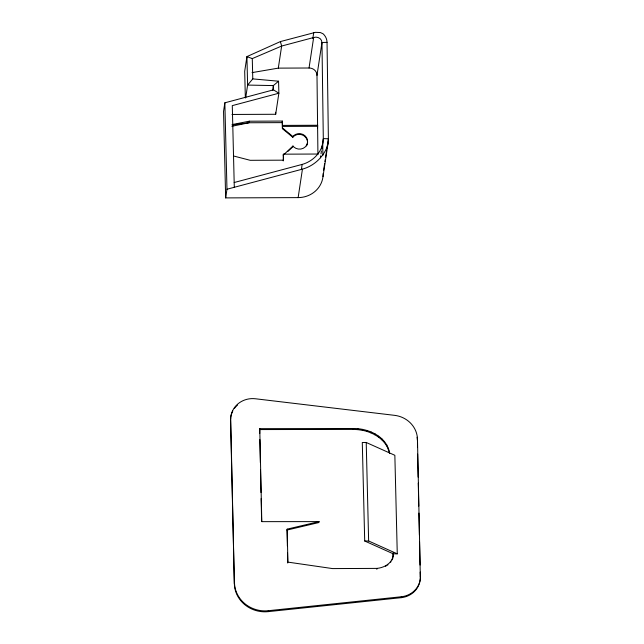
<?xml version="1.0" encoding="UTF-8"?>
<svg xmlns="http://www.w3.org/2000/svg" width="644" height="644" viewBox="0 0 644 644"><rect width="100%" height="100%" fill="white"/><g stroke="black" fill="none" stroke-linecap="round" stroke-linejoin="round"><path stroke-width="0.97" d="M306.52 145.955A8.259 7.752 8.6 0 0 304.145 135.916A8.259 7.752 8.6 0 0 293.31 136.633L292.787 137.293L282.426 128.679L282.297 121.072L249.244 121.209L232.162 124.566M323.224 139.168C323.224 151.163 313.33 161.378 302.149 164.413L234.174 182.518M393.194 554.758L393.09 556.666L393.331 553.848L364.705 541L362.29 442.492L366.219 442.476L394.853 455.3L397.268 553.832L393.331 553.848L393.194 554.758L393.122 552.745M231.953 114.455L275.68 114.278L278.868 93.227L273.467 89.854L224.853 102.807L223.54 111.46L225.658 197.901L298.14 197.611A25.639 24.061 8.6 0 0 323.143 173.405M225.658 197.901L226.97 189.239L224.853 102.807M245.686 97.824L247.618 85.072L246.918 56.608L280.398 41.578L315.447 32.345L320.39 32.554L323.159 33.85A12.703 11.922 8.6 0 1 327.039 42.359L328.384 138.774L326.886 148.667M272.629 90.45L273.362 85.588L278.57 81.208L278.868 93.227L232.291 105.624L234.295 187.291M252.054 72.611L278.305 68.127L281.645 46.046L280.398 41.578M230.536 419.244L230.673 418.326A22.459 21.083 8.6 0 1 255.483 398.773L394.603 415.348A25.647 24.07 8.6 0 1 417.473 439.224L420.323 577.048A22.049 20.697 8.6 0 1 401.148 597.68L268.121 611.639A29.962 28.119 8.6 0 1 234.352 583.738L230.536 419.244A22.459 21.083 8.6 0 1 232.79 411.001M282.426 128.679L282.297 121.072M318.088 154.029L283.36 154.174L283.215 160.928M292.787 137.293L293.423 135.9A8.259 7.752 8.6 0 1 305.087 135.852A8.259 7.752 8.6 0 1 305.353 146.84A8.259 7.752 8.6 0 1 293.688 146.888L292.964 146.027L283.207 155.196M292.964 146.027L292.859 146.752L287.973 151.34M312.823 38.576L313.709 32.707M278.305 68.127L309.039 68.006L313.652 37.521C317.291 36.153 322.169 38.511 321.928 42.762M234.352 583.738L230.673 418.326M259.709 433.573L259.765 428.663L353.339 428.501C368.698 428.324 387.326 436.825 389.652 453.569M301.408 169.356L302.149 164.413M298.14 197.611L302.439 169.139C313.161 166.208 322.274 158.199 326.661 148.007A25.639 24.061 8.6 0 0 328.384 138.774L323.304 138.613L321.742 148.965M317.927 154.077L316.993 75.372L321.968 42.488L327.039 42.359M317.556 127.81L317.677 125.266L282.652 125.403M320.406 157.78L320.704 155.824M321.002 153.868L321.445 150.921M323.594 170.443L324.64 163.512M324.938 161.531L325.236 159.551M325.542 157.579L326.589 150.648M323.006 176.553L328.239 141.922M268.121 611.639L268.266 610.721A29.962 28.119 8.6 0 1 234.488 582.828M287.039 530.044L287.176 529.135L319.07 521.616L318.933 522.526L287.039 530.044L287.385 546.04M259.629 429.572L353.202 429.419L353.339 428.501M353.202 429.419L357.766 429.629L357.903 428.719M389.459 451.822L389.322 452.74C386.561 440.238 374.212 432.551 362.331 430.289L362.475 429.371M366.766 431.383L366.903 430.466M370.984 432.897L371.121 431.979M374.929 434.805L375.066 433.887M378.519 437.083L378.664 436.173M381.715 439.707L381.852 438.789M384.444 442.637L384.581 441.72M386.65 445.817L386.786 444.899M388.292 449.206L388.429 448.288M376.837 569.312L376.973 568.394C383.51 567.766 390.481 564.233 392.768 557.712L392.099 559.878M385.796 566.519L385.941 565.601M387.664 565.279L387.809 564.369M390.715 562.252L390.852 561.335M417.481 447.137L417.473 439.224M401.148 597.68L401.293 596.763A22.049 20.697 8.6 0 0 420.46 576.13M249.244 121.209L248.978 122.763L231.888 126.288M392.631 558.622L393.234 555.748M313.652 37.521L281.645 46.046L252.279 58.596L252.778 78.89L247.618 85.072L273.362 85.588L273.467 89.854M226.97 189.239L302.439 169.139M232.146 124.952L248.978 122.763L282.281 122.626M268.266 610.721L401.293 596.763M376.973 568.394L332.562 568.588L287.892 562.115L287.176 529.135M282.499 126.425L317.516 126.288M364.705 541L368.634 540.984L397.268 553.832M319.07 521.616L261.794 521.648L259.765 428.663M309.039 68.006L310.207 68.071A7.607 7.14 8.6 0 1 316.904 74.269L316.993 75.372M252.778 78.89L278.57 81.208M357.766 429.629L362.331 430.289M233.885 156.073L250.202 160.308L283.505 160.171L283.36 154.174M252.279 58.596L246.918 56.608L244.696 71.315L245.34 97.824M282.539 127.955L292.899 136.568M366.219 442.476L368.634 540.984M275.632 112.273L275.68 114.278M417.634 454.125L418.141 477.115M418.27 483.105L418.769 506.095M418.922 513.091L419.405 535.075M419.558 542.071L420.057 565.054M420.21 572.049L420.323 577.048M287.538 553.035L287.755 563.033M259.846 439.57L260.345 462.569M260.498 469.573L260.997 492.563M261.134 498.569L261.633 521.559M321.968 42.488L323.304 138.613M322.708 142.276L322.894 155.333M234.311 408.546A22.459 21.083 8.6 0 1 237.596 404.963M417.087 437.244A25.647 24.07 8.6 0 1 417.328 440.142"/></g></svg>
